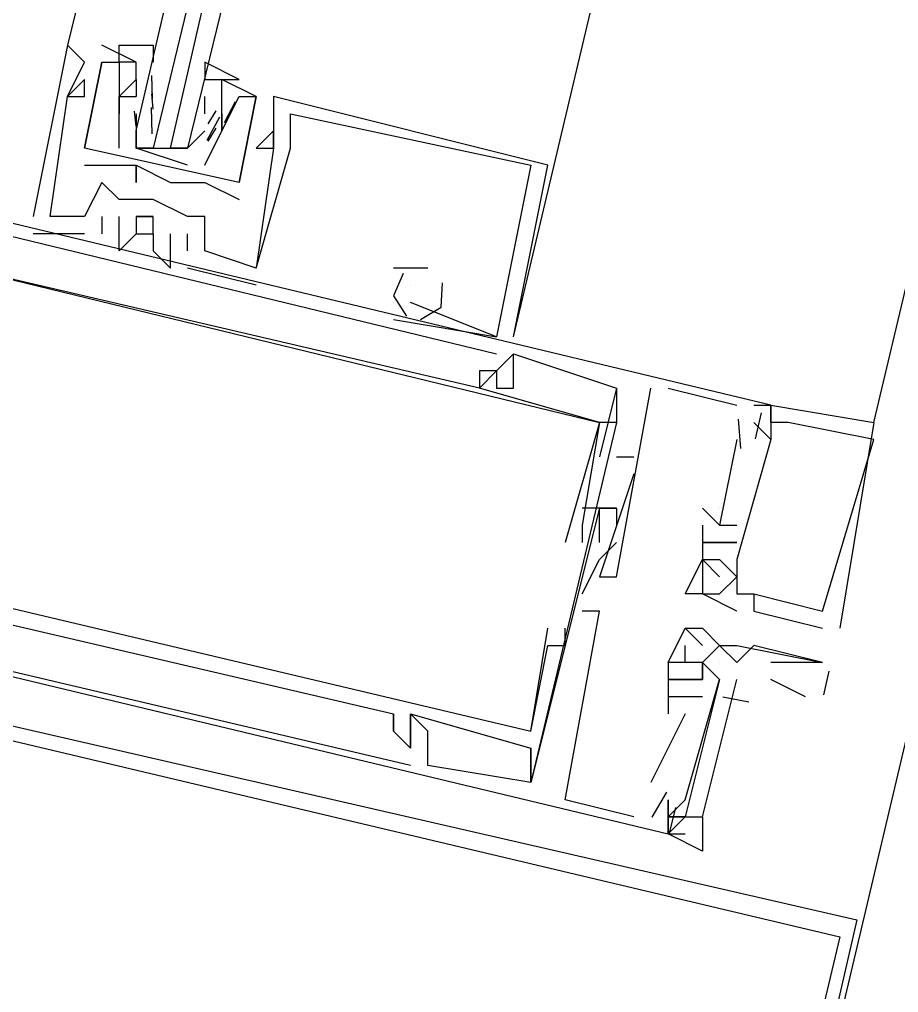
# Model space of a CAD drawing. Header units: feet. Extents: x -84 to 198, y -22 to 181.
# Drawn here: x 105.189 to 105.872, y 26.334 to 27.091 of the extents above; entities that cross this region are included whole.
import ezdxf

# ---------------------------------------------------------------- set-up
doc = ezdxf.new("R2010")
doc.units = ezdxf.units.FT
doc.layers.add('A-LINEA', color=7, linetype='CONTINUOUS')

msp = doc.modelspace()

# ---------------------------------------------------------------- linework, layer by layer
at = {"layer": 'A-LINEA'}
for p, q in [((109.1333, 40.3378), (105.6533, 25.5778)), ((105.8533, 26.7778), (107.3867, 33.2578)), ((105.4933, 28.1644), (105.2267, 27.0711)), ((105.2267, 27.0711), (105.2267, 27.0711)), ((105.2267, 27.0711), (105.2267, 27.0711)), ((105.2267, 27.0711), (105.2267, 27.0711)), ((105.28, 27.0578), (105.2533, 27.0711)), ((105.2533, 27.0711), (105.2533, 27.0711)), ((105.28, 27.0578), (105.2533, 27.0711)), ((105.2533, 27.0711), (105.2533, 27.0711)), ((105.2533, 27.0578), (105.24, 26.9911)), ((105.24, 27.0578), (105.24, 27.0578)), ((105.2533, 27.0578), (105.24, 26.9911)), ((105.24, 27.0578), (105.24, 27.0578)), ((105.24, 27.0578), (105.24, 27.0578)), ((105.2533, 27.0578), (105.2533, 27.0578)), ((105.2533, 27.0578), (105.2533, 27.0578)), ((105.2533, 27.0578), (105.2533, 27.0578)), ((105.2533, 27.0578), (105.2533, 27.0578)), ((105.2667, 27.0578), (105.2667, 27.0578)), ((105.2667, 27.0578), (105.2667, 27.0578)), ((105.28, 27.0578), (105.28, 27.0578)), ((105.28, 27.0578), (105.28, 27.0578)), ((105.24, 27.0444), (105.24, 27.0444)), ((105.24, 27.0444), (105.24, 27.0444)), ((105.24, 27.0444), (105.24, 27.0444)), ((105.28, 27.0444), (105.28, 27.0444)), ((105.28, 27.0444), (105.28, 27.0311)), ((105.28, 27.0444), (105.28, 27.0444)), ((105.2926, 27.0293), (105.2923, 27.0476)), ((105.3467, 27.0444), (105.3467, 27.0444)), ((105.3467, 27.0444), (105.3467, 27.0444)), ((105.2267, 27.0311), (105.2267, 27.0311)), ((105.2267, 27.0311), (105.2267, 27.0311)), ((105.2267, 27.0311), (105.2267, 27.0311)), ((105.2267, 27.0311), (105.2267, 27.0311)), ((105.2267, 27.0311), (105.2267, 27.0311)), ((105.2267, 27.0311), (105.2267, 27.0311)), ((105.24, 27.0311), (105.24, 27.0311)), ((105.24, 27.0311), (105.24, 27.0311)), ((105.24, 27.0311), (105.24, 27.0311)), ((105.2667, 27.0311), (105.2667, 27.0311)), ((105.2667, 27.0311), (105.2667, 27.0311)), ((105.2667, 27.0311), (105.2667, 27.0311)), ((105.2667, 27.0311), (105.2667, 27.0311)), ((105.2667, 27.0311), (105.2667, 27.0311)), ((105.2667, 27.0311), (105.2667, 27.0311)), ((105.28, 27.0311), (105.28, 27.0311)), ((105.28, 27.0311), (105.28, 27.0311)), ((105.28, 27.0311), (105.28, 27.0311)), ((105.2932, 27.0213), (105.2922, 27.0332)), ((105.3333, 27.0178), (105.3333, 27.0311)), ((105.3467, 27.0311), (105.3467, 27.0311)), ((105.3467, 27.0311), (105.3467, 27.0311)), ((105.36, 27.0311), (105.36, 27.0311)), ((105.36, 27.0311), (105.36, 27.0311)), ((105.3733, 27.0311), (105.3733, 27.0311)), ((105.3733, 27.0311), (105.3733, 27.0311)), ((105.3733, 27.0311), (105.3733, 27.0311)), ((105.3733, 27.0311), (105.3733, 27.0311)), ((105.3867, 27.0311), (105.3867, 27.0311)), ((105.3867, 27.0311), (105.3867, 27.0311)), ((105.3867, 27.0311), (105.3867, 27.0311)), ((105.2925, 27.0022), (105.2919, 27.0226)), ((105.3418, 27.02), (105.3356, 27.0099)), ((105.357, 27.027), (105.3485, 27.0108)), ((105.2667, 27.0178), (105.2667, 27.0178)), ((105.2667, 27.0178), (105.2667, 27.0178)), ((105.2667, 27.0178), (105.2667, 27.0178)), ((105.2667, 27.0178), (105.2667, 27.0178)), ((105.2799, 27.008), (105.2788, 27.0198)), ((105.3333, 27.0178), (105.3333, 27.0178)), ((105.3447, 27.015), (105.335, 26.997)), ((105.3467, 27.0178), (105.3467, 27.0178)), ((105.3467, 27.0178), (105.3467, 27.0178)), ((105.3867, 27.0178), (105.3867, 27.0178)), ((105.3867, 27.0178), (105.3867, 27.0178)), ((105.3867, 27.0178), (105.3867, 27.0178)), ((105.4, 27.0178), (105.4, 27.0178)), ((105.4, 27.0178), (105.4, 27.0178)), ((105.4, 27.0178), (105.4, 27.0178)), ((105.3418, 27.0067), (105.3356, 26.9965)), ((105.28, 27.0044), (105.28, 27.0044)), ((105.3333, 27.0044), (105.3333, 27.0044)), ((105.3467, 27.0044), (105.3467, 27.0044)), ((105.3467, 27.0044), (105.3467, 27.0044)), ((105.3867, 27.0044), (105.3867, 27.0044)), ((105.3867, 27.0044), (105.3867, 27.0044)), ((105.3867, 27.0044), (105.3867, 27.0044)), ((105.24, 26.9911), (105.24, 26.9911)), ((105.24, 26.9911), (105.24, 26.9911)), ((105.24, 26.9911), (105.24, 26.9911)), ((105.24, 26.9911), (105.24, 26.9911)), ((105.32, 26.9778), (105.28, 26.9911)), ((105.2933, 26.9911), (105.3067, 26.9911)), ((105.32, 26.9911), (105.32, 26.9911)), ((105.3733, 26.9911), (105.3733, 26.9911)), ((105.3733, 26.9911), (105.3733, 26.9911)), ((105.3733, 26.9911), (105.3733, 26.9911)), ((105.3867, 26.9911), (105.3867, 26.9911)), ((105.3867, 26.9911), (105.3867, 26.9911)), ((105.3867, 26.9911), (105.3867, 26.9911)), ((105.3867, 26.9911), (105.3867, 26.9911)), ((105.3867, 26.9911), (105.3867, 26.9911)), ((105.3867, 26.9911), (105.3867, 26.9911)), ((105.3867, 26.9911), (105.3867, 26.9911)), ((105.3867, 26.9911), (105.3867, 26.9911)), ((105.3867, 26.9911), (105.3867, 26.9911)), ((105.4, 26.9911), (105.4, 26.9911)), ((105.4, 26.9911), (105.4, 26.9911)), ((105.4, 26.9911), (105.4, 26.9911)), ((105.24, 26.9778), (105.24, 26.9778)), ((105.24, 26.9778), (105.24, 26.9778)), ((105.2533, 26.9778), (105.2533, 26.9778)), ((105.2533, 26.9778), (105.2533, 26.9778)), ((105.28, 26.9778), (105.28, 26.9778)), ((105.28, 26.9778), (105.28, 26.9778)), ((105.28, 26.9778), (105.28, 26.9778)), ((105.28, 26.9778), (105.28, 26.9778)), ((105.5867, 26.9778), (105.5867, 26.9778)), ((105.5867, 26.9778), (105.5867, 26.9778)), ((105.5867, 26.9778), (105.5867, 26.9778)), ((105.6, 26.9778), (105.6, 26.9778)), ((105.6, 26.9778), (105.6, 26.9778)), ((105.6, 26.9778), (105.6, 26.9778)), ((105.2533, 26.9644), (105.2533, 26.9644)), ((105.2533, 26.9644), (105.2533, 26.9644)), ((105.2533, 26.9644), (105.2533, 26.9644)), ((105.28, 26.9644), (105.28, 26.9644)), ((105.28, 26.9644), (105.28, 26.9644)), ((105.3067, 26.9644), (105.3067, 26.9644)), ((105.3067, 26.9644), (105.3067, 26.9644)), ((105.32, 26.9644), (105.32, 26.9644)), ((105.32, 26.9644), (105.32, 26.9644)), ((105.3333, 26.9644), (105.3333, 26.9644)), ((105.3333, 26.9644), (105.3333, 26.9644)), ((105.36, 26.9644), (105.36, 26.9644)), ((105.36, 26.9644), (105.36, 26.9644)), ((105.7733, 26.7911), (105.1067, 26.9511)), ((105.7733, 26.7911), (105.1067, 26.9511)), ((105.7733, 26.7911), (105.1067, 26.9511)), ((105.2667, 26.9511), (105.2667, 26.9511)), ((105.2667, 26.9511), (105.2667, 26.9511)), ((105.2667, 26.9511), (105.2667, 26.9511)), ((105.2933, 26.9511), (105.2933, 26.9511)), ((105.2933, 26.9511), (105.2933, 26.9511)), ((105.2933, 26.9511), (105.2933, 26.9511)), ((105.36, 26.9511), (105.36, 26.9511)), ((105.36, 26.9511), (105.36, 26.9511)), ((105.12, 26.9378), (105.56, 26.8311)), ((105.12, 26.9378), (105.56, 26.8311)), ((105.12, 26.9378), (105.56, 26.8311)), ((105.2, 26.9378), (105.2, 26.9378)), ((105.2, 26.9378), (105.2, 26.9378)), ((105.2, 26.9378), (105.2, 26.9378)), ((105.2133, 26.9378), (105.2133, 26.9378)), ((105.2133, 26.9378), (105.2133, 26.9378)), ((105.2133, 26.9378), (105.2133, 26.9378)), ((105.2133, 26.9378), (105.2133, 26.9378)), ((105.2133, 26.9378), (105.2133, 26.9378)), ((105.2133, 26.9378), (105.2133, 26.9378)), ((105.24, 26.9378), (105.24, 26.9378)), ((105.24, 26.9378), (105.24, 26.9378)), ((105.24, 26.9378), (105.24, 26.9378)), ((105.2533, 26.9378), (105.2533, 26.9244)), ((105.2533, 26.9378), (105.2533, 26.9378)), ((105.2533, 26.9378), (105.2533, 26.9244)), ((105.2533, 26.9378), (105.2533, 26.9378)), ((105.2533, 26.9378), (105.2533, 26.9244)), ((105.2533, 26.9378), (105.2533, 26.9378)), ((105.2667, 26.9378), (105.2667, 26.9378)), ((105.2667, 26.9378), (105.2667, 26.9378)), ((105.2667, 26.9378), (105.2667, 26.9378)), ((105.2933, 26.9378), (105.2933, 26.9378)), ((105.2933, 26.9378), (105.2933, 26.9378)), ((105.2933, 26.9378), (105.2933, 26.9378)), ((105.32, 26.9378), (105.32, 26.9378)), ((105.32, 26.9378), (105.32, 26.9378)), ((105.32, 26.9378), (105.32, 26.9378)), ((105.3333, 26.9378), (105.3333, 26.9378)), ((105.3333, 26.9378), (105.3333, 26.9378)), ((105.3333, 26.9378), (105.3333, 26.9378)), ((105.2, 26.9244), (105.2, 26.9244)), ((105.2, 26.9244), (105.2, 26.9244)), ((105.2, 26.9244), (105.2, 26.9244)), ((105.24, 26.9244), (105.24, 26.9244)), ((105.24, 26.9244), (105.24, 26.9244)), ((105.24, 26.9244), (105.24, 26.9244)), ((105.2533, 26.9244), (105.2533, 26.9244)), ((105.2533, 26.9244), (105.2533, 26.9244)), ((105.2533, 26.9244), (105.2533, 26.9244)), ((105.28, 26.9244), (105.28, 26.9244)), ((105.28, 26.9244), (105.28, 26.9244)), ((105.28, 26.9244), (105.28, 26.9244)), ((105.2933, 26.9244), (105.2933, 26.9244)), ((105.2933, 26.9244), (105.2933, 26.9244)), ((105.2933, 26.9244), (105.2933, 26.9244)), ((105.3067, 26.9244), (105.3067, 26.9244)), ((105.3067, 26.9244), (105.3067, 26.9244)), ((105.3067, 26.9244), (105.3067, 26.9244)), ((105.32, 26.9244), (105.32, 26.9244)), ((105.32, 26.9244), (105.32, 26.9244)), ((105.32, 26.9244), (105.32, 26.9244)), ((105.2667, 26.9111), (105.2667, 26.9111)), ((105.2667, 26.9111), (105.2667, 26.9111)), ((105.2667, 26.9111), (105.2667, 26.9111)), ((105.2933, 26.9111), (105.2933, 26.9111)), ((105.2933, 26.9111), (105.2933, 26.9111)), ((105.2933, 26.9111), (105.2933, 26.9111)), ((105.32, 26.9111), (105.32, 26.9111)), ((105.32, 26.9111), (105.32, 26.9111)), ((105.32, 26.9111), (105.32, 26.9111)), ((105.3333, 26.9111), (105.3333, 26.9111)), ((105.3333, 26.9111), (105.3333, 26.9111)), ((105.3333, 26.9111), (105.3333, 26.9111)), ((105.3333, 26.9111), (105.3333, 26.9111)), ((105.3333, 26.9111), (105.3333, 26.9111)), ((105.3333, 26.9111), (105.3333, 26.9111)), ((105.3067, 26.8978), (105.3067, 26.8978)), ((105.3067, 26.8978), (105.3067, 26.8978)), ((105.3067, 26.8978), (105.3067, 26.8978)), ((105.3733, 26.8844), (105.32, 26.8978)), ((105.32, 26.8978), (105.32, 26.8978)), ((105.3733, 26.8844), (105.32, 26.8978)), ((105.32, 26.8978), (105.32, 26.8978)), ((105.3733, 26.8844), (105.32, 26.8978)), ((105.32, 26.8978), (105.32, 26.8978)), ((105.3733, 26.8978), (105.3733, 26.8978)), ((105.3733, 26.8978), (105.3733, 26.8978)), ((105.3733, 26.8978), (105.3733, 26.8978)), ((105.3733, 26.8978), (105.3733, 26.8978)), ((105.3733, 26.8978), (105.3733, 26.8978)), ((105.3733, 26.8978), (105.3733, 26.8978)), ((105.4933, 26.8978), (105.48, 26.8978)), ((105.48, 26.8978), (105.48, 26.8978)), ((105.4933, 26.8978), (105.48, 26.8978)), ((105.48, 26.8978), (105.48, 26.8978)), ((105.4933, 26.8978), (105.48, 26.8978)), ((105.48, 26.8978), (105.48, 26.8978)), ((105.5067, 26.8978), (105.4933, 26.8978)), ((105.4933, 26.8978), (105.4933, 26.8978)), ((105.5067, 26.8978), (105.4933, 26.8978)), ((105.4933, 26.8978), (105.4933, 26.8978)), ((105.5067, 26.8978), (105.4933, 26.8978)), ((105.4933, 26.8978), (105.4933, 26.8978)), ((105.5067, 26.8978), (105.5067, 26.8978)), ((105.5067, 26.8978), (105.5067, 26.8978)), ((105.5067, 26.8978), (105.5067, 26.8978)), ((105.3733, 26.8844), (105.3733, 26.8844)), ((105.3733, 26.8844), (105.3733, 26.8844)), ((105.3733, 26.8844), (105.3733, 26.8844)), ((105.4933, 26.8844), (105.4933, 26.8844)), ((105.4933, 26.8844), (105.4933, 26.8844)), ((105.4933, 26.8844), (105.4933, 26.8844)), ((105.48, 26.8711), (105.48, 26.8711)), ((105.48, 26.8711), (105.48, 26.8711)), ((105.48, 26.8711), (105.48, 26.8711)), ((105.48, 26.8711), (105.48, 26.8711)), ((105.48, 26.8711), (105.48, 26.8711)), ((105.48, 26.8711), (105.48, 26.8711)), ((105.4933, 26.8711), (105.4933, 26.8711)), ((105.4933, 26.8711), (105.4933, 26.8711)), ((105.4933, 26.8711), (105.4933, 26.8711)), ((105.4933, 26.8711), (105.4933, 26.8711)), ((105.4933, 26.8711), (105.4933, 26.8711)), ((105.4933, 26.8711), (105.4933, 26.8711)), ((105.48, 26.8578), (105.56, 26.8444)), ((105.48, 26.8578), (105.48, 26.8578)), ((105.48, 26.8578), (105.56, 26.8444)), ((105.48, 26.8578), (105.48, 26.8578)), ((105.48, 26.8578), (105.56, 26.8444)), ((105.48, 26.8578), (105.48, 26.8578)), ((105.56, 26.8444), (105.56, 26.8444)), ((105.56, 26.8444), (105.56, 26.8444)), ((105.56, 26.8444), (105.56, 26.8444)), ((105.56, 26.8444), (105.56, 26.8444)), ((105.56, 26.8444), (105.56, 26.8444)), ((105.56, 26.8444), (105.56, 26.8444)), ((105.5733, 26.8444), (105.5733, 26.8444)), ((105.5733, 26.8444), (105.5733, 26.8444)), ((105.5733, 26.8444), (105.5733, 26.8444)), ((105.56, 26.8311), (105.56, 26.8311)), ((105.56, 26.8311), (105.56, 26.8311)), ((105.56, 26.8311), (105.56, 26.8311)), ((105.5733, 26.8311), (105.5733, 26.8311)), ((105.5733, 26.8311), (105.5733, 26.8311)), ((105.5733, 26.8311), (105.5733, 26.8311)), ((105.5733, 26.8311), (105.5733, 26.8311)), ((105.5733, 26.8311), (105.5733, 26.8311)), ((105.5733, 26.8311), (105.5733, 26.8311)), ((105.5467, 26.8178), (105.5467, 26.8178)), ((105.5467, 26.8178), (105.5467, 26.8178)), ((105.5467, 26.8178), (105.5467, 26.8178)), ((105.56, 26.8178), (105.56, 26.8178)), ((105.56, 26.8178), (105.56, 26.8178)), ((105.56, 26.8178), (105.56, 26.8178)), ((105.56, 26.8178), (105.56, 26.8178)), ((105.56, 26.8178), (105.56, 26.8178)), ((105.56, 26.8178), (105.56, 26.8178)), ((105.5467, 26.8044), (105.5467, 26.8044)), ((105.5467, 26.8044), (105.5467, 26.8044)), ((105.5467, 26.8044), (105.5467, 26.8044)), ((105.5467, 26.8044), (105.5467, 26.8044)), ((105.5467, 26.8044), (105.5467, 26.8044)), ((105.5467, 26.8044), (105.5467, 26.8044)), ((105.56, 26.8044), (105.56, 26.8044)), ((105.56, 26.8044), (105.56, 26.8044)), ((105.56, 26.8044), (105.56, 26.8044)), ((105.5733, 26.8044), (105.5733, 26.8044)), ((105.5733, 26.8044), (105.5733, 26.8044)), ((105.5733, 26.8044), (105.5733, 26.8044)), ((105.6533, 26.8044), (105.6533, 26.8044)), ((105.6533, 26.8044), (105.6533, 26.8044)), ((105.6533, 26.8044), (105.6533, 26.8044)), ((105.6533, 26.8044), (105.6533, 26.8044)), ((105.6533, 26.8044), (105.6533, 26.8044)), ((105.6533, 26.8044), (105.6533, 26.8044)), ((105.6533, 26.8044), (105.6533, 26.8044)), ((105.6533, 26.8044), (105.6533, 26.8044)), ((105.6533, 26.8044), (105.6533, 26.8044)), ((105.68, 26.8044), (105.68, 26.8044)), ((105.68, 26.8044), (105.68, 26.8044)), ((105.68, 26.8044), (105.68, 26.8044)), ((105.6933, 26.8044), (105.7467, 26.7911)), ((105.6933, 26.8044), (105.6933, 26.8044)), ((105.6933, 26.8044), (105.7467, 26.7911)), ((105.6933, 26.8044), (105.6933, 26.8044)), ((105.6933, 26.8044), (105.7467, 26.7911)), ((105.6933, 26.8044), (105.6933, 26.8044)), ((105.7467, 26.7911), (105.7467, 26.7911)), ((105.7467, 26.7911), (105.7467, 26.7911)), ((105.7467, 26.7911), (105.7467, 26.7911)), ((105.76, 26.7911), (105.76, 26.7911)), ((105.76, 26.7911), (105.76, 26.7911)), ((105.76, 26.7911), (105.76, 26.7911)), ((105.7733, 26.7911), (105.7733, 26.7911)), ((105.7733, 26.7911), (105.7733, 26.7911)), ((105.7733, 26.7911), (105.7733, 26.7911)), ((105.7733, 26.7911), (105.7733, 26.7911)), ((105.7733, 26.7911), (105.7733, 26.7911)), ((105.7733, 26.7911), (105.7733, 26.7911)), ((105.7733, 26.7911), (105.7733, 26.7911)), ((105.7733, 26.7911), (105.7733, 26.7911)), ((105.7733, 26.7911), (105.7733, 26.7911)), ((105.7479, 26.7802), (105.7495, 26.7576)), ((105.7479, 26.7802), (105.7495, 26.7576)), ((105.7479, 26.7802), (105.7495, 26.7576)), ((105.7657, 26.7851), (105.7609, 26.7651)), ((105.7657, 26.7851), (105.7609, 26.7651)), ((105.7657, 26.7851), (105.7609, 26.7651)), ((105.64, 26.7778), (105.64, 26.7778)), ((105.64, 26.7778), (105.64, 26.7778)), ((105.64, 26.7778), (105.64, 26.7778)), ((105.64, 26.7778), (105.64, 26.7778)), ((105.64, 26.7778), (105.64, 26.7778)), ((105.64, 26.7778), (105.64, 26.7778)), ((105.64, 26.7778), (105.64, 26.7778)), ((105.64, 26.7778), (105.64, 26.7778)), ((105.64, 26.7778), (105.64, 26.7778)), ((105.6533, 26.7778), (105.6533, 26.7778)), ((105.6533, 26.7778), (105.6533, 26.7778)), ((105.6533, 26.7778), (105.6533, 26.7778)), ((105.6533, 26.7778), (105.6533, 26.7778)), ((105.6533, 26.7778), (105.6533, 26.7778)), ((105.6533, 26.7778), (105.6533, 26.7778)), ((105.76, 26.7778), (105.76, 26.7778)), ((105.76, 26.7778), (105.76, 26.7778)), ((105.76, 26.7778), (105.76, 26.7778)), ((105.7733, 26.7778), (105.7733, 26.7778)), ((105.7733, 26.7778), (105.7733, 26.7778)), ((105.7733, 26.7778), (105.7733, 26.7778)), ((105.7733, 26.7778), (105.7733, 26.7778)), ((105.7733, 26.7778), (105.7733, 26.7778)), ((105.7733, 26.7778), (105.7733, 26.7778)), ((105.7733, 26.7778), (105.7733, 26.7778)), ((105.7733, 26.7778), (105.7733, 26.7778)), ((105.7733, 26.7778), (105.7733, 26.7778)), ((105.7867, 26.7778), (105.7867, 26.7778)), ((105.7867, 26.7778), (105.7867, 26.7778)), ((105.7867, 26.7778), (105.7867, 26.7778)), ((105.8533, 26.7778), (105.8533, 26.7778)), ((105.8533, 26.7778), (105.8533, 26.7778)), ((105.8533, 26.7778), (105.8533, 26.7778)), ((105.7467, 26.7644), (105.7333, 26.6978)), ((105.7467, 26.7644), (105.7333, 26.6978)), ((105.7467, 26.7644), (105.7333, 26.6978)), ((105.7467, 26.7644), (105.7467, 26.7644)), ((105.7467, 26.7644), (105.7467, 26.7644)), ((105.7467, 26.7644), (105.7467, 26.7644)), ((105.7733, 26.7644), (105.7733, 26.7644)), ((105.7733, 26.7644), (105.7733, 26.7644)), ((105.7733, 26.7644), (105.7733, 26.7644)), ((105.7733, 26.7644), (105.7733, 26.7644)), ((105.7733, 26.7644), (105.7733, 26.7644)), ((105.7733, 26.7644), (105.7733, 26.7644)), ((105.8533, 26.7644), (105.8533, 26.7644)), ((105.8533, 26.7644), (105.8533, 26.7644)), ((105.8533, 26.7644), (105.8533, 26.7644)), ((105.64, 26.7511), (105.64, 26.7511)), ((105.64, 26.7511), (105.64, 26.7511)), ((105.64, 26.7511), (105.64, 26.7511)), ((105.6533, 26.7511), (105.6667, 26.7511)), ((105.6533, 26.7511), (105.6533, 26.7511)), ((105.6533, 26.7511), (105.6667, 26.7511)), ((105.6533, 26.7511), (105.6533, 26.7511)), ((105.6533, 26.7511), (105.6667, 26.7511)), ((105.6533, 26.7511), (105.6533, 26.7511)), ((105.6667, 26.7511), (105.6667, 26.7511)), ((105.6667, 26.7511), (105.6667, 26.7511)), ((105.6667, 26.7511), (105.6667, 26.7511)), ((105.6667, 26.7378), (105.6667, 26.7378)), ((105.6667, 26.7378), (105.6667, 26.7378)), ((105.6667, 26.7378), (105.6667, 26.7378)), ((105.6267, 26.7111), (105.6267, 26.7111)), ((105.6267, 26.7111), (105.6267, 26.7111)), ((105.6267, 26.7111), (105.6267, 26.7111)), ((105.64, 26.7111), (105.64, 26.7111)), ((105.64, 26.7111), (105.64, 26.7111)), ((105.64, 26.7111), (105.64, 26.7111)), ((105.64, 26.7111), (105.64, 26.7111)), ((105.64, 26.7111), (105.64, 26.7111)), ((105.64, 26.7111), (105.64, 26.7111)), ((105.64, 26.7111), (105.64, 26.7111)), ((105.64, 26.7111), (105.64, 26.7111)), ((105.64, 26.7111), (105.64, 26.7111)), ((105.6533, 26.7111), (105.6533, 26.7111)), ((105.6533, 26.7111), (105.6533, 26.7111)), ((105.6533, 26.7111), (105.6533, 26.7111)), ((105.6533, 26.7111), (105.6533, 26.7111)), ((105.6533, 26.7111), (105.6533, 26.7111)), ((105.6533, 26.7111), (105.6533, 26.7111)), ((105.7333, 26.6978), (105.72, 26.7111)), ((105.72, 26.7111), (105.72, 26.7111)), ((105.7333, 26.6978), (105.72, 26.7111)), ((105.72, 26.7111), (105.72, 26.7111)), ((105.7333, 26.6978), (105.72, 26.7111)), ((105.72, 26.7111), (105.72, 26.7111)), ((105.7333, 26.7111), (105.7333, 26.7111)), ((105.7333, 26.7111), (105.7333, 26.7111)), ((105.7333, 26.7111), (105.7333, 26.7111)), ((105.6267, 26.6978), (105.6267, 26.6978)), ((105.6267, 26.6978), (105.6267, 26.6978)), ((105.6267, 26.6978), (105.6267, 26.6978)), ((105.6533, 26.6978), (105.6533, 26.6978)), ((105.6533, 26.6978), (105.6533, 26.6978)), ((105.6533, 26.6978), (105.6533, 26.6978)), ((105.72, 26.6978), (105.72, 26.6711)), ((105.72, 26.6978), (105.72, 26.6978)), ((105.72, 26.6978), (105.72, 26.6711)), ((105.72, 26.6978), (105.72, 26.6978)), ((105.72, 26.6978), (105.72, 26.6711)), ((105.72, 26.6978), (105.72, 26.6978)), ((105.7333, 26.6978), (105.7467, 26.6978)), ((105.7333, 26.6978), (105.7333, 26.6978)), ((105.7333, 26.6978), (105.7333, 26.6978)), ((105.7333, 26.6978), (105.7467, 26.6978)), ((105.7333, 26.6978), (105.7333, 26.6978)), ((105.7333, 26.6978), (105.7333, 26.6978)), ((105.7333, 26.6978), (105.7467, 26.6978)), ((105.7333, 26.6978), (105.7333, 26.6978)), ((105.7333, 26.6978), (105.7333, 26.6978)), ((105.7467, 26.6978), (105.7467, 26.6978)), ((105.7467, 26.6978), (105.7467, 26.6978)), ((105.7467, 26.6978), (105.7467, 26.6978)), ((105.6133, 26.6844), (105.6133, 26.6844)), ((105.6133, 26.6844), (105.6133, 26.6844)), ((105.6133, 26.6844), (105.6133, 26.6844)), ((105.6267, 26.6844), (105.6267, 26.6844)), ((105.6267, 26.6844), (105.6267, 26.6844)), ((105.6267, 26.6844), (105.6267, 26.6844)), ((105.64, 26.6844), (105.64, 26.6844)), ((105.64, 26.6844), (105.64, 26.6844)), ((105.64, 26.6844), (105.64, 26.6844)), ((105.6533, 26.6844), (105.6533, 26.6844)), ((105.6533, 26.6844), (105.6533, 26.6844)), ((105.6533, 26.6844), (105.6533, 26.6844)), ((105.72, 26.6844), (105.72, 26.6844)), ((105.72, 26.6844), (105.72, 26.6844)), ((105.72, 26.6844), (105.72, 26.6844)), ((105.72, 26.6844), (105.72, 26.6844)), ((105.72, 26.6844), (105.72, 26.6844)), ((105.72, 26.6844), (105.72, 26.6844)), ((105.7333, 26.6844), (105.7333, 26.6844)), ((105.7333, 26.6844), (105.7333, 26.6844)), ((105.7333, 26.6844), (105.7333, 26.6844)), ((105.7333, 26.6844), (105.7333, 26.6844)), ((105.7333, 26.6844), (105.7333, 26.6844)), ((105.7333, 26.6844), (105.7333, 26.6844)), ((105.7333, 26.6844), (105.7333, 26.6844)), ((105.7333, 26.6844), (105.7333, 26.6844)), ((105.7333, 26.6844), (105.7333, 26.6844)), ((105.7333, 26.6844), (105.7333, 26.6844)), ((105.7333, 26.6844), (105.7333, 26.6844)), ((105.7333, 26.6844), (105.7333, 26.6844)), ((105.7467, 26.6844), (105.7467, 26.6844)), ((105.7467, 26.6844), (105.7467, 26.6844)), ((105.7467, 26.6844), (105.7467, 26.6844)), ((105.7467, 26.6844), (105.7467, 26.6844)), ((105.7467, 26.6844), (105.7467, 26.6844)), ((105.7467, 26.6844), (105.7467, 26.6844)), ((105.64, 26.6711), (105.64, 26.6711)), ((105.64, 26.6711), (105.64, 26.6711)), ((105.64, 26.6711), (105.64, 26.6711)), ((105.72, 26.6711), (105.72, 26.6711)), ((105.72, 26.6711), (105.72, 26.6711)), ((105.72, 26.6711), (105.72, 26.6711)), ((105.72, 26.6711), (105.72, 26.6711)), ((105.72, 26.6711), (105.72, 26.6711)), ((105.72, 26.6711), (105.72, 26.6711)), ((105.72, 26.6711), (105.72, 26.6711)), ((105.72, 26.6711), (105.72, 26.6711)), ((105.72, 26.6711), (105.72, 26.6711)), ((105.7333, 26.6711), (105.7333, 26.6711)), ((105.7333, 26.6711), (105.7333, 26.6711)), ((105.7333, 26.6711), (105.7333, 26.6711)), ((105.7333, 26.6711), (105.7333, 26.6711)), ((105.7333, 26.6711), (105.7333, 26.6711)), ((105.7333, 26.6711), (105.7333, 26.6711)), ((105.7333, 26.6711), (105.7333, 26.6711)), ((105.7333, 26.6711), (105.7333, 26.6711)), ((105.7333, 26.6711), (105.7333, 26.6711)), ((105.7467, 26.6711), (105.7467, 26.6711)), ((105.7467, 26.6711), (105.7467, 26.6711)), ((105.7467, 26.6711), (105.7467, 26.6711)), ((105.7467, 26.6711), (105.7467, 26.6711)), ((105.7467, 26.6711), (105.7467, 26.6711)), ((105.7467, 26.6711), (105.7467, 26.6711)), ((105.7467, 26.6711), (105.7467, 26.6711)), ((105.7467, 26.6711), (105.7467, 26.6711)), ((105.7467, 26.6711), (105.7467, 26.6711)), ((105.64, 26.6578), (105.64, 26.6578)), ((105.64, 26.6578), (105.64, 26.6578)), ((105.64, 26.6578), (105.64, 26.6578)), ((105.6533, 26.6578), (105.6533, 26.6578)), ((105.6533, 26.6578), (105.6533, 26.6578)), ((105.6533, 26.6578), (105.6533, 26.6578)), ((105.7333, 26.6578), (105.7333, 26.6578)), ((105.7333, 26.6578), (105.7333, 26.6578)), ((105.7333, 26.6578), (105.7333, 26.6578)), ((105.7467, 26.6578), (105.7467, 26.6578)), ((105.7467, 26.6578), (105.7467, 26.6578)), ((105.7467, 26.6578), (105.7467, 26.6578)), ((105.7467, 26.6578), (105.7467, 26.6578)), ((105.7467, 26.6578), (105.7467, 26.6578)), ((105.7467, 26.6578), (105.7467, 26.6578)), ((105.7467, 26.6578), (105.7467, 26.6578)), ((105.7467, 26.6578), (105.7467, 26.6578)), ((105.7467, 26.6578), (105.7467, 26.6578)), ((105.6267, 26.6444), (105.6267, 26.6444)), ((105.6267, 26.6444), (105.6267, 26.6444)), ((105.6267, 26.6444), (105.6267, 26.6444)), ((105.7067, 26.6444), (105.7067, 26.6444)), ((105.7067, 26.6444), (105.7067, 26.6444)), ((105.7067, 26.6444), (105.7067, 26.6444)), ((105.72, 26.6444), (105.72, 26.6444)), ((105.72, 26.6444), (105.72, 26.6444)), ((105.72, 26.6444), (105.72, 26.6444)), ((105.72, 26.6444), (105.72, 26.6444)), ((105.72, 26.6444), (105.72, 26.6444)), ((105.72, 26.6444), (105.72, 26.6444)), ((105.7333, 26.6444), (105.7333, 26.6444)), ((105.7333, 26.6444), (105.7333, 26.6444)), ((105.7333, 26.6444), (105.7333, 26.6444)), ((105.7467, 26.6444), (105.7467, 26.6444)), ((105.7467, 26.6444), (105.7467, 26.6444)), ((105.7467, 26.6444), (105.7467, 26.6444)), ((105.7467, 26.6444), (105.7467, 26.6444)), ((105.7467, 26.6444), (105.7467, 26.6444)), ((105.7467, 26.6444), (105.7467, 26.6444)), ((105.76, 26.6444), (105.76, 26.6444)), ((105.76, 26.6444), (105.76, 26.6444)), ((105.76, 26.6444), (105.76, 26.6444)), ((105.76, 26.6444), (105.76, 26.6444)), ((105.76, 26.6444), (105.76, 26.6444)), ((105.76, 26.6444), (105.76, 26.6444)), ((105.6267, 26.6311), (105.6267, 26.6311)), ((105.6267, 26.6311), (105.6267, 26.6311)), ((105.6267, 26.6311), (105.6267, 26.6311)), ((105.64, 26.6311), (105.64, 26.6311)), ((105.64, 26.6311), (105.64, 26.6311)), ((105.64, 26.6311), (105.64, 26.6311)), ((105.7467, 26.6311), (105.7467, 26.6311)), ((105.7467, 26.6311), (105.7467, 26.6311)), ((105.7467, 26.6311), (105.7467, 26.6311)), ((105.76, 26.6311), (105.76, 26.6311)), ((105.76, 26.6311), (105.76, 26.6311)), ((105.76, 26.6311), (105.76, 26.6311)), ((105.8133, 26.6311), (105.8133, 26.6311)), ((105.8133, 26.6311), (105.8133, 26.6311)), ((105.8133, 26.6311), (105.8133, 26.6311)), ((105.6, 26.6178), (105.6, 26.6178)), ((105.6, 26.6178), (105.6, 26.6178)), ((105.6, 26.6178), (105.6, 26.6178)), ((105.6133, 26.6178), (105.6133, 26.6178)), ((105.6133, 26.6178), (105.6133, 26.6178)), ((105.6133, 26.6178), (105.6133, 26.6178)), ((105.7067, 26.6178), (105.72, 26.6044)), ((105.7067, 26.6178), (105.7067, 26.6178)), ((105.7067, 26.6178), (105.7067, 26.6178)), ((105.72, 26.6178), (105.72, 26.6178)), ((105.8133, 26.6178), (105.8133, 26.6178)), ((105.8133, 26.6178), (105.8133, 26.6178)), ((105.8133, 26.6178), (105.8133, 26.6178)), ((105.8267, 26.6178), (105.8267, 26.6178)), ((105.8267, 26.6178), (105.8267, 26.6178)), ((105.8267, 26.6178), (105.8267, 26.6178)), ((105.6, 26.6044), (105.6, 26.6044)), ((105.6, 26.6044), (105.6, 26.6044)), ((105.6, 26.6044), (105.6, 26.6044)), ((105.6133, 26.6044), (105.6133, 26.6044)), ((105.6133, 26.6044), (105.6133, 26.6044)), ((105.6133, 26.6044), (105.6133, 26.6044)), ((105.7067, 26.6044), (105.7067, 26.6044)), ((105.72, 26.6044), (105.72, 26.6044)), ((105.7333, 26.6044), (105.7333, 26.6044)), ((105.7333, 26.6044), (105.7333, 26.6044)), ((105.7333, 26.6044), (105.7333, 26.6044)), ((105.7467, 26.6044), (105.7467, 26.6044)), ((105.76, 26.6044), (105.76, 26.6044)), ((105.6933, 26.5911), (105.6933, 26.5911)), ((105.6933, 26.5911), (105.6933, 26.5911)), ((105.6933, 26.5911), (105.6933, 26.5911)), ((105.6933, 26.5911), (105.6933, 26.5911)), ((105.7067, 26.5911), (105.7067, 26.5911)), ((105.7067, 26.5911), (105.7067, 26.5911)), ((105.7067, 26.5911), (105.7067, 26.5911)), ((105.7067, 26.5911), (105.7067, 26.5911)), ((105.7067, 26.5911), (105.7067, 26.5911)), ((105.72, 26.5911), (105.72, 26.5911)), ((105.72, 26.5911), (105.72, 26.5911)), ((105.72, 26.5911), (105.72, 26.5911)), ((105.72, 26.5911), (105.72, 26.5911)), ((105.72, 26.5911), (105.72, 26.5911)), ((105.72, 26.5911), (105.72, 26.5911)), ((105.72, 26.5911), (105.72, 26.5911)), ((105.7333, 26.5911), (105.7333, 26.5911)), ((105.7467, 26.5911), (105.7467, 26.5911)), ((105.8133, 26.5911), (105.8133, 26.5911)), ((105.8183, 26.5843), (105.814, 26.566)), ((105.6933, 26.5778), (105.6933, 26.5778)), ((105.6933, 26.5778), (105.6933, 26.5778)), ((105.6933, 26.5778), (105.6933, 26.5778)), ((105.6933, 26.5778), (105.6933, 26.5778)), ((105.6933, 26.5778), (105.6933, 26.5778)), ((105.6933, 26.5778), (105.6933, 26.5778)), ((105.7067, 26.5778), (105.7067, 26.5778)), ((105.7067, 26.5778), (105.7067, 26.5778)), ((105.7067, 26.5778), (105.7067, 26.5778)), ((105.7067, 26.5778), (105.7067, 26.5778)), ((105.7067, 26.5778), (105.7067, 26.5778)), ((105.7067, 26.5778), (105.7067, 26.5778)), ((105.7067, 26.5778), (105.7067, 26.5778)), ((105.7067, 26.5778), (105.7067, 26.5778)), ((105.7067, 26.5778), (105.7067, 26.5778)), ((105.72, 26.5778), (105.72, 26.5778)), ((105.72, 26.5778), (105.72, 26.5778)), ((105.72, 26.5778), (105.72, 26.5778)), ((105.72, 26.5778), (105.72, 26.5778)), ((105.72, 26.5778), (105.72, 26.5778)), ((105.72, 26.5778), (105.72, 26.5778)), ((105.72, 26.5778), (105.72, 26.5778)), ((105.7333, 26.5778), (105.7333, 26.5778)), ((105.7333, 26.5778), (105.7333, 26.5778)), ((105.7333, 26.5778), (105.7333, 26.5778)), ((105.7333, 26.5778), (105.7333, 26.5778)), ((105.8, 26.5644), (105.7733, 26.5778)), ((105.6933, 26.5644), (105.6933, 26.5511)), ((105.6933, 26.5644), (105.6933, 26.5644)), ((105.6933, 26.5644), (105.6933, 26.5644)), ((105.6933, 26.5644), (105.6933, 26.5511)), ((105.6933, 26.5644), (105.6933, 26.5644)), ((105.6933, 26.5644), (105.6933, 26.5644)), ((105.6933, 26.5644), (105.6933, 26.5511)), ((105.6933, 26.5644), (105.6933, 26.5644)), ((105.6933, 26.5644), (105.6933, 26.5644)), ((105.7067, 26.5644), (105.7067, 26.5644)), ((105.7067, 26.5644), (105.7067, 26.5644)), ((105.7067, 26.5644), (105.7067, 26.5644)), ((105.72, 26.5644), (105.72, 26.5644)), ((105.72, 26.5644), (105.72, 26.5644)), ((105.72, 26.5644), (105.72, 26.5644)), ((105.7562, 26.5602), (105.7359, 26.5642)), ((105.7562, 26.5602), (105.7359, 26.5642)), ((105.7562, 26.5602), (105.7359, 26.5642)), ((105.48, 26.5511), (105.48, 26.5511)), ((105.48, 26.5511), (105.48, 26.5511)), ((105.48, 26.5511), (105.48, 26.5511)), ((105.4933, 26.5511), (105.4933, 26.5511)), ((105.4933, 26.5511), (105.4933, 26.5511)), ((105.4933, 26.5511), (105.4933, 26.5511)), ((105.4933, 26.5511), (105.4933, 26.5511)), ((105.4933, 26.5511), (105.4933, 26.5511)), ((105.4933, 26.5511), (105.4933, 26.5511)), ((105.7067, 26.5511), (105.68, 26.4978)), ((105.7067, 26.5511), (105.68, 26.4978)), ((105.7067, 26.5511), (105.68, 26.4978)), ((105.6933, 26.5511), (105.6933, 26.5511)), ((105.6933, 26.5511), (105.6933, 26.5511)), ((105.6933, 26.5511), (105.6933, 26.5511)), ((105.7067, 26.5511), (105.7067, 26.5511)), ((105.7067, 26.5511), (105.7067, 26.5511)), ((105.7067, 26.5511), (105.7067, 26.5511)), ((105.48, 26.5378), (105.48, 26.5378)), ((105.48, 26.5378), (105.48, 26.5378)), ((105.48, 26.5378), (105.48, 26.5378)), ((105.4933, 26.5378), (105.4933, 26.5378)), ((105.4933, 26.5378), (105.4933, 26.5378)), ((105.4933, 26.5378), (105.4933, 26.5378)), ((105.4933, 26.5378), (105.4933, 26.5378)), ((105.4933, 26.5378), (105.4933, 26.5378)), ((105.4933, 26.5378), (105.4933, 26.5378)), ((105.5067, 26.5378), (105.5067, 26.5378)), ((105.5067, 26.5378), (105.5067, 26.5378)), ((105.5067, 26.5378), (105.5067, 26.5378)), ((105.5867, 26.5378), (105.5867, 26.5378)), ((105.5867, 26.5378), (105.5867, 26.5378)), ((105.5867, 26.5378), (105.5867, 26.5378)), ((105.5867, 26.5378), (105.5867, 26.5378)), ((105.5867, 26.5378), (105.5867, 26.5378)), ((105.5867, 26.5378), (105.5867, 26.5378)), ((105.4933, 26.5244), (105.4933, 26.5244)), ((105.4933, 26.5244), (105.4933, 26.5244)), ((105.4933, 26.5244), (105.4933, 26.5244)), ((105.4933, 26.5244), (105.4933, 26.5244)), ((105.4933, 26.5244), (105.4933, 26.5244)), ((105.4933, 26.5244), (105.4933, 26.5244)), ((105.5867, 26.5244), (105.5867, 26.5244)), ((105.5867, 26.5244), (105.5867, 26.5244)), ((105.5867, 26.5244), (105.5867, 26.5244)), ((105.5867, 26.5244), (105.5867, 26.5244)), ((105.5867, 26.5244), (105.5867, 26.5244)), ((105.5867, 26.5244), (105.5867, 26.5244)), ((105.4933, 26.5111), (105.4933, 26.5111)), ((105.4933, 26.5111), (105.4933, 26.5111)), ((105.4933, 26.5111), (105.4933, 26.5111)), ((105.5067, 26.5111), (105.5067, 26.5111)), ((105.5067, 26.5111), (105.5067, 26.5111)), ((105.5067, 26.5111), (105.5067, 26.5111)), ((105.5867, 26.4978), (105.5867, 26.4978)), ((105.5867, 26.4978), (105.5867, 26.4978)), ((105.5867, 26.4978), (105.5867, 26.4978)), ((105.5867, 26.4978), (105.5867, 26.4978)), ((105.5867, 26.4978), (105.5867, 26.4978)), ((105.5867, 26.4978), (105.5867, 26.4978)), ((105.68, 26.4978), (105.68, 26.4978)), ((105.68, 26.4978), (105.68, 26.4978)), ((105.68, 26.4978), (105.68, 26.4978)), ((105.6133, 26.4844), (105.6133, 26.4844)), ((105.6133, 26.4844), (105.6133, 26.4844)), ((105.6133, 26.4844), (105.6133, 26.4844)), ((105.6922, 26.4902), (105.6806, 26.4707)), ((105.6922, 26.4902), (105.6806, 26.4707)), ((105.6922, 26.4902), (105.6806, 26.4707)), ((105.6933, 26.4844), (105.6933, 26.4844)), ((105.6933, 26.4711), (105.7067, 26.4844)), ((105.6933, 26.4844), (105.6933, 26.4844)), ((105.6933, 26.4844), (105.6933, 26.4844)), ((105.6933, 26.4711), (105.7067, 26.4844)), ((105.6933, 26.4844), (105.6933, 26.4844)), ((105.6933, 26.4844), (105.6933, 26.4844)), ((105.6933, 26.4711), (105.7067, 26.4844)), ((105.6933, 26.4844), (105.6933, 26.4844)), ((105.7067, 26.4844), (105.7067, 26.4844)), ((105.7067, 26.4844), (105.7067, 26.4844)), ((105.7067, 26.4844), (105.7067, 26.4844)), ((105.7067, 26.4844), (105.7067, 26.4844)), ((105.7067, 26.4844), (105.7067, 26.4844)), ((105.7067, 26.4844), (105.7067, 26.4844)), ((105.699, 26.4784), (105.6943, 26.4584)), ((105.699, 26.4784), (105.6943, 26.4584)), ((105.699, 26.4784), (105.6943, 26.4584)), ((105.6667, 26.4711), (105.6667, 26.4711)), ((105.6667, 26.4711), (105.6667, 26.4711)), ((105.6667, 26.4711), (105.6667, 26.4711)), ((105.68, 26.4711), (105.68, 26.4711)), ((105.68, 26.4711), (105.68, 26.4711)), ((105.68, 26.4711), (105.68, 26.4711)), ((105.68, 26.4711), (105.68, 26.4711)), ((105.68, 26.4711), (105.68, 26.4711)), ((105.68, 26.4711), (105.68, 26.4711)), ((105.6933, 26.4711), (105.6933, 26.4711)), ((105.6933, 26.4711), (105.6933, 26.4711)), ((105.6933, 26.4711), (105.6933, 26.4711)), ((105.6933, 26.4711), (105.6933, 26.4711)), ((105.6933, 26.4711), (105.6933, 26.4711)), ((105.6933, 26.4711), (105.6933, 26.4711)), ((105.6933, 26.4711), (105.6933, 26.4711)), ((105.6933, 26.4711), (105.6933, 26.4711)), ((105.6933, 26.4711), (105.6933, 26.4711)), ((105.6933, 26.4711), (105.6933, 26.4711)), ((105.7067, 26.4711), (105.7067, 26.4711)), ((105.7067, 26.4711), (105.7067, 26.4711)), ((105.7067, 26.4711), (105.7067, 26.4711)), ((105.7067, 26.4711), (105.7067, 26.4711)), ((105.7067, 26.4711), (105.7067, 26.4711)), ((105.7067, 26.4711), (105.7067, 26.4711)), ((105.6933, 26.4578), (105.6933, 26.4578)), ((105.6933, 26.4578), (105.6933, 26.4578)), ((105.6933, 26.4578), (105.6933, 26.4578)), ((105.6933, 26.4578), (105.6933, 26.4578)), ((105.6933, 26.4578), (105.6933, 26.4578)), ((105.6933, 26.4578), (105.6933, 26.4578)), ((105.6933, 26.4578), (105.6933, 26.4578)), ((105.6933, 26.4578), (105.6933, 26.4578)), ((105.6933, 26.4578), (105.6933, 26.4578)), ((105.7067, 26.4578), (105.7067, 26.4578)), ((105.7067, 26.4578), (105.7067, 26.4578)), ((105.7067, 26.4578), (105.7067, 26.4578))]:
    msp.add_line(p, q, dxfattribs=at)
for points in [[(105.5733, 26.8444), (105.8667, 28.0844), (106.2933, 29.8711)], [(105.6, 28.1378), (105.32, 26.9911), (105.3067, 26.9911), (105.5733, 28.1511), (105.2933, 26.9911), (105.28, 26.9911), (105.28, 27.0044), (105.5467, 28.1511)], [(105.5733, 26.8444), (105.6, 26.9778), (105.3867, 27.0311), (105.3867, 27.0178), (105.3867, 26.9911), (105.3867, 27.0044), (105.3733, 26.9911), (105.3867, 26.9911), (105.3733, 26.8978), (105.3333, 26.9111), (105.3333, 26.9378), (105.32, 26.9378), (105.2933, 26.9511), (105.2667, 26.9511), (105.2533, 26.9644), (105.24, 26.9378), (105.2133, 26.9378), (105.2267, 27.0311), (105.24, 27.0311), (105.24, 27.0444), (105.2267, 27.0311), (105.24, 27.0578), (105.2267, 27.0711), (105.2, 26.9378)], [(105.5733, 26.8444), (105.6, 26.9778), (105.3867, 27.0311), (105.3867, 27.0178), (105.3867, 26.9911), (105.3867, 27.0044), (105.3733, 26.9911), (105.3867, 26.9911), (105.3733, 26.8978), (105.3333, 26.9111), (105.3333, 26.9378), (105.32, 26.9378), (105.2933, 26.9511), (105.2667, 26.9511), (105.2533, 26.9644), (105.24, 26.9378), (105.2133, 26.9378), (105.2267, 27.0311), (105.24, 27.0311), (105.24, 27.0444), (105.2267, 27.0311), (105.24, 27.0578), (105.2267, 27.0711), (105.2, 26.9378)], [(105.5733, 26.8444), (105.6, 26.9778), (105.3867, 27.0311), (105.3867, 27.0178), (105.3867, 26.9911), (105.3867, 27.0044), (105.3733, 26.9911), (105.3867, 26.9911), (105.3733, 26.8978), (105.3333, 26.9111), (105.3333, 26.9378), (105.32, 26.9378), (105.2933, 26.9511), (105.2667, 26.9511), (105.2533, 26.9644), (105.24, 26.9378), (105.2133, 26.9378), (105.2267, 27.0311), (105.24, 27.0311), (105.24, 27.0444), (105.2267, 27.0311), (105.24, 27.0578), (105.2267, 27.0711), (105.2, 26.9378)], [(105.2667, 26.9911), (105.2667, 27.0178), (105.2667, 27.0311), (105.28, 27.0444), (105.28, 27.0578), (105.2667, 27.0578), (105.2667, 27.0711), (105.2933, 27.0711), (105.2933, 27.0578)], [(105.36, 26.9644), (105.24, 26.9911), (105.2533, 27.0578), (105.2667, 27.0578), (105.2667, 27.0311)], [(105.36, 26.9644), (105.24, 26.9911), (105.2533, 27.0578), (105.2667, 27.0578), (105.2667, 27.0311)], [(105.3333, 26.9778), (105.3467, 27.0044), (105.3467, 27.0178), (105.3467, 27.0311), (105.3467, 27.0444), (105.36, 27.0444), (105.3333, 27.0578), (105.3333, 27.0444), (105.3467, 27.0444)], [(105.36, 26.9644), (105.3733, 27.0311), (105.3467, 27.0444)], [(105.36, 26.9644), (105.3733, 27.0311), (105.3467, 27.0444)], [(105.2667, 27.0178), (105.2667, 27.0311), (105.2667, 27.0178), (105.2667, 27.0311), (105.28, 27.0311)], [(105.2667, 27.0178), (105.2667, 27.0311), (105.2667, 27.0178), (105.2667, 27.0311), (105.28, 27.0311)], [(105.3467, 27.0178), (105.3467, 27.0044), (105.36, 27.0311), (105.3733, 27.0311), (105.36, 26.9644)], [(105.3467, 27.0178), (105.3467, 27.0044), (105.36, 27.0311), (105.3733, 27.0311), (105.36, 26.9644)], [(105.28, 27.0178), (105.28, 27.0044), (105.28, 26.9911), (105.32, 26.9911), (105.3333, 27.0044)], [(105.4, 26.9911), (105.4, 27.0178), (105.5867, 26.9778), (105.56, 26.8444), (105.4933, 26.8711)], [(105.4, 26.9911), (105.4, 27.0178), (105.5867, 26.9778), (105.56, 26.8444), (105.4933, 26.8711)], [(105.4, 26.9911), (105.4, 27.0178), (105.5867, 26.9778), (105.56, 26.8444), (105.4933, 26.8711)], [(105.3733, 26.8978), (105.3733, 26.8978), (105.4, 26.9911)], [(105.3733, 26.8978), (105.3733, 26.8978), (105.4, 26.9911)], [(105.3733, 26.8978), (105.3733, 26.8978), (105.4, 26.9911)], [(105.24, 26.9778), (105.2533, 26.9778), (105.28, 26.9778), (105.28, 26.9644), (105.28, 26.9778), (105.3067, 26.9644), (105.32, 26.9644), (105.3333, 26.9644), (105.36, 26.9511)], [(105.24, 26.9778), (105.2533, 26.9778), (105.28, 26.9778), (105.28, 26.9644), (105.28, 26.9778), (105.3067, 26.9644), (105.32, 26.9644), (105.3333, 26.9644), (105.36, 26.9511)], [(105.28, 26.9244), (105.2667, 26.9111), (105.2667, 26.9378), (105.2667, 26.9378)], [(105.28, 26.9244), (105.2667, 26.9111), (105.2667, 26.9378), (105.2667, 26.9378)], [(105.28, 26.9244), (105.2667, 26.9111), (105.2667, 26.9378), (105.2667, 26.9378)], [(105.2933, 26.9378), (105.28, 26.9378), (105.28, 26.9244), (105.2933, 26.9244), (105.2933, 26.9378), (105.28, 26.9378), (105.2933, 26.9378), (105.28, 26.9378), (105.2933, 26.9378)], [(105.2933, 26.9378), (105.28, 26.9378), (105.28, 26.9244), (105.2933, 26.9244), (105.2933, 26.9378), (105.28, 26.9378), (105.2933, 26.9378), (105.28, 26.9378), (105.2933, 26.9378)], [(105.2933, 26.9378), (105.28, 26.9378), (105.28, 26.9244), (105.2933, 26.9244), (105.2933, 26.9378), (105.28, 26.9378), (105.2933, 26.9378), (105.28, 26.9378), (105.2933, 26.9378)], [(105.24, 26.9244), (105.24, 26.9244), (105.2, 26.9244)], [(105.24, 26.9244), (105.24, 26.9244), (105.2, 26.9244)], [(105.24, 26.9244), (105.24, 26.9244), (105.2, 26.9244)], [(105.2933, 26.9244), (105.2933, 26.9111), (105.3067, 26.8978), (105.3067, 26.9244)], [(105.2933, 26.9244), (105.2933, 26.9111), (105.3067, 26.8978), (105.3067, 26.9244)], [(105.2933, 26.9244), (105.2933, 26.9111), (105.3067, 26.8978), (105.3067, 26.9244)], [(105.32, 26.9111), (105.32, 26.9244), (105.32, 26.9244)], [(105.32, 26.9111), (105.32, 26.9244), (105.32, 26.9244)], [(105.32, 26.9111), (105.32, 26.9244), (105.32, 26.9244)], [(105.64, 26.7778), (105.5467, 26.8044), (105.56, 26.8178), (105.5467, 26.8178), (105.5467, 26.8044), (105.1467, 26.8978), (105.1467, 26.9111)], [(105.64, 26.7778), (105.5467, 26.8044), (105.56, 26.8178), (105.5467, 26.8178), (105.5467, 26.8044), (105.1467, 26.8978), (105.1467, 26.9111)], [(105.64, 26.7778), (105.5467, 26.8044), (105.56, 26.8178), (105.5467, 26.8178), (105.5467, 26.8044), (105.1467, 26.8978), (105.1467, 26.9111)], [(105.1067, 26.8178), (105.12, 26.8044), (105.1467, 26.8978), (105.64, 26.7778), (105.6133, 26.6844)], [(105.1067, 26.8178), (105.12, 26.8044), (105.1467, 26.8978), (105.64, 26.7778), (105.6133, 26.6844)], [(105.1067, 26.8178), (105.12, 26.8044), (105.1467, 26.8978), (105.64, 26.7778), (105.6133, 26.6844)], [(105.4876, 26.8935), (105.4801, 26.8763), (105.4901, 26.8604)], [(105.4876, 26.8935), (105.4801, 26.8763), (105.4901, 26.8604)], [(105.4876, 26.8935), (105.4801, 26.8763), (105.4901, 26.8604)], [(105.501, 26.8578), (105.5171, 26.8675), (105.5181, 26.8863)], [(105.501, 26.8578), (105.5171, 26.8675), (105.5181, 26.8863)], [(105.501, 26.8578), (105.5171, 26.8675), (105.5181, 26.8863)], [(105.5733, 26.8311), (105.56, 26.8178), (105.56, 26.8044), (105.5733, 26.8044), (105.5733, 26.8311), (105.6533, 26.8044), (105.64, 26.7511)], [(105.5733, 26.8311), (105.56, 26.8178), (105.56, 26.8044), (105.5733, 26.8044), (105.5733, 26.8311), (105.6533, 26.8044), (105.64, 26.7511)], [(105.5733, 26.8311), (105.56, 26.8178), (105.56, 26.8044), (105.5733, 26.8044), (105.5733, 26.8311), (105.6533, 26.8044), (105.64, 26.7511)], [(105.6533, 26.8044), (105.6533, 26.7778), (105.5867, 26.4978)], [(105.6533, 26.8044), (105.6533, 26.7778), (105.5867, 26.4978)], [(105.6533, 26.8044), (105.6533, 26.7778), (105.5867, 26.4978)], [(105.6533, 26.8044), (105.6533, 26.7778), (105.64, 26.7778), (105.6267, 26.6978), (105.6267, 26.6844), (105.6267, 26.6844)], [(105.6533, 26.8044), (105.6533, 26.7778), (105.64, 26.7778), (105.6267, 26.6978), (105.6267, 26.6844), (105.6267, 26.6844)], [(105.6533, 26.8044), (105.6533, 26.7778), (105.64, 26.7778), (105.6267, 26.6978), (105.6267, 26.6844), (105.6267, 26.6844)], [(105.6667, 26.7378), (105.64, 26.6578), (105.6533, 26.6578), (105.68, 26.8044)], [(105.6667, 26.7378), (105.64, 26.6578), (105.6533, 26.6578), (105.68, 26.8044)], [(105.6667, 26.7378), (105.64, 26.6578), (105.6533, 26.6578), (105.68, 26.8044)], [(105.7467, 26.6444), (105.76, 26.6444), (105.76, 26.6444), (105.76, 26.6444), (105.76, 26.6444), (105.8133, 26.6311), (105.8133, 26.6311), (105.8533, 26.7644), (105.8533, 26.7644), (105.7867, 26.7778), (105.7733, 26.7778), (105.7733, 26.7911), (105.8533, 26.7778), (105.8533, 26.7778), (105.8267, 26.6178)], [(105.7467, 26.6444), (105.76, 26.6444), (105.76, 26.6444), (105.76, 26.6444), (105.76, 26.6444), (105.8133, 26.6311), (105.8133, 26.6311), (105.8533, 26.7644), (105.8533, 26.7644), (105.7867, 26.7778), (105.7733, 26.7778), (105.7733, 26.7911), (105.8533, 26.7778), (105.8533, 26.7778), (105.8267, 26.6178)], [(105.7467, 26.6444), (105.76, 26.6444), (105.76, 26.6444), (105.76, 26.6444), (105.76, 26.6444), (105.8133, 26.6311), (105.8133, 26.6311), (105.8533, 26.7644), (105.8533, 26.7644), (105.7867, 26.7778), (105.7733, 26.7778), (105.7733, 26.7911), (105.8533, 26.7778), (105.8533, 26.7778), (105.8267, 26.6178)], [(105.76, 26.7911), (105.7733, 26.7911), (105.7733, 26.7778)], [(105.76, 26.7911), (105.7733, 26.7911), (105.7733, 26.7778)], [(105.76, 26.7911), (105.7733, 26.7911), (105.7733, 26.7778)], [(105.7733, 26.7778), (105.7733, 26.7644), (105.76, 26.7778)], [(105.7733, 26.7778), (105.7733, 26.7644), (105.76, 26.7778)], [(105.7733, 26.7778), (105.7733, 26.7644), (105.76, 26.7778)], [(105.0533, 26.7644), (105.0267, 26.6178), (105.6933, 26.4578), (105.7067, 26.4578)], [(105.0533, 26.7644), (105.0267, 26.6178), (105.6933, 26.4578), (105.7067, 26.4578)], [(105.0533, 26.7644), (105.0267, 26.6178), (105.6933, 26.4578), (105.7067, 26.4578)], [(105.7733, 26.7644), (105.7467, 26.6711), (105.7467, 26.6578)], [(105.7733, 26.7644), (105.7467, 26.6711), (105.7467, 26.6578)], [(105.7733, 26.7644), (105.7467, 26.6711), (105.7467, 26.6578)], [(105.0933, 26.7378), (105.1067, 26.7378), (105.08, 26.6578), (105.5867, 26.5378), (105.6, 26.6178), (105.6, 26.6178)], [(105.0933, 26.7378), (105.1067, 26.7378), (105.08, 26.6578), (105.5867, 26.5378), (105.6, 26.6178), (105.6, 26.6178)], [(105.0933, 26.7378), (105.1067, 26.7378), (105.08, 26.6578), (105.5867, 26.5378), (105.6, 26.6178), (105.6, 26.6178)], [(105.64, 26.7111), (105.5867, 26.4978), (105.5067, 26.5111), (105.5067, 26.5378), (105.4933, 26.5511), (105.4933, 26.5378), (105.4933, 26.5244)], [(105.64, 26.7111), (105.5867, 26.4978), (105.5067, 26.5111), (105.5067, 26.5378), (105.4933, 26.5511), (105.4933, 26.5378), (105.4933, 26.5244)], [(105.64, 26.7111), (105.5867, 26.4978), (105.5067, 26.5111), (105.5067, 26.5378), (105.4933, 26.5511), (105.4933, 26.5378), (105.4933, 26.5244)], [(105.6533, 26.7111), (105.64, 26.7111), (105.6267, 26.7111)], [(105.6533, 26.7111), (105.64, 26.7111), (105.6267, 26.7111)], [(105.6533, 26.7111), (105.64, 26.7111), (105.6267, 26.7111)], [(105.64, 26.6844), (105.64, 26.7111), (105.6533, 26.7111), (105.6533, 26.6978)], [(105.64, 26.6844), (105.64, 26.7111), (105.6533, 26.7111), (105.6533, 26.6978)], [(105.64, 26.6844), (105.64, 26.7111), (105.6533, 26.7111), (105.6533, 26.6978)], [(105.6267, 26.6444), (105.64, 26.6711), (105.6533, 26.6844)], [(105.6267, 26.6444), (105.64, 26.6711), (105.6533, 26.6844)], [(105.6267, 26.6444), (105.64, 26.6711), (105.6533, 26.6844)], [(105.72, 26.6844), (105.7333, 26.6844), (105.72, 26.6844)], [(105.72, 26.6844), (105.7333, 26.6844), (105.72, 26.6844)], [(105.72, 26.6844), (105.7333, 26.6844), (105.72, 26.6844)], [(105.7467, 26.6844), (105.7333, 26.6844), (105.7467, 26.6844), (105.7333, 26.6844), (105.7333, 26.6844)], [(105.7467, 26.6844), (105.7333, 26.6844), (105.7467, 26.6844), (105.7333, 26.6844), (105.7333, 26.6844)], [(105.7467, 26.6844), (105.7333, 26.6844), (105.7467, 26.6844), (105.7333, 26.6844), (105.7333, 26.6844)], [(105.7467, 26.6311), (105.72, 26.6444), (105.7067, 26.6444), (105.72, 26.6711), (105.72, 26.6711), (105.72, 26.6711), (105.72, 26.6711), (105.7333, 26.6711), (105.7333, 26.6711), (105.7333, 26.6711)], [(105.7467, 26.6311), (105.72, 26.6444), (105.7067, 26.6444), (105.72, 26.6711), (105.72, 26.6711), (105.72, 26.6711), (105.72, 26.6711), (105.7333, 26.6711), (105.7333, 26.6711), (105.7333, 26.6711)], [(105.7467, 26.6311), (105.72, 26.6444), (105.7067, 26.6444), (105.72, 26.6711), (105.72, 26.6711), (105.72, 26.6711), (105.72, 26.6711), (105.7333, 26.6711), (105.7333, 26.6711), (105.7333, 26.6711)], [(105.7333, 26.6578), (105.7333, 26.6578), (105.72, 26.6711), (105.72, 26.6444), (105.7333, 26.6444), (105.7467, 26.6578)], [(105.7333, 26.6578), (105.7333, 26.6578), (105.72, 26.6711), (105.72, 26.6444), (105.7333, 26.6444), (105.7467, 26.6578)], [(105.7333, 26.6578), (105.7333, 26.6578), (105.72, 26.6711), (105.72, 26.6444), (105.7333, 26.6444), (105.7467, 26.6578)], [(105.7333, 26.6711), (105.7467, 26.6578), (105.7467, 26.6444), (105.7467, 26.6444)], [(105.7333, 26.6711), (105.7467, 26.6578), (105.7467, 26.6444), (105.7467, 26.6444)], [(105.7333, 26.6711), (105.7467, 26.6578), (105.7467, 26.6444), (105.7467, 26.6444)], [(105.4933, 26.5111), (105.04, 26.6178), (105.0533, 26.6444), (105.0667, 26.6444), (105.0533, 26.6444)], [(105.4933, 26.5111), (105.04, 26.6178), (105.0533, 26.6444), (105.0667, 26.6444), (105.0533, 26.6444)], [(105.4933, 26.5111), (105.04, 26.6178), (105.0533, 26.6444), (105.0667, 26.6444), (105.0533, 26.6444)], [(105.0533, 26.6311), (105.08, 26.6311), (105.08, 26.6444), (105.48, 26.5511), (105.48, 26.5378), (105.4933, 26.5244), (105.4933, 26.5378), (105.4933, 26.5511), (105.5867, 26.5244)], [(105.0533, 26.6311), (105.08, 26.6311), (105.08, 26.6444), (105.48, 26.5511), (105.48, 26.5378), (105.4933, 26.5244), (105.4933, 26.5378), (105.4933, 26.5511), (105.5867, 26.5244)], [(105.0533, 26.6311), (105.08, 26.6311), (105.08, 26.6444), (105.48, 26.5511), (105.48, 26.5378), (105.4933, 26.5244), (105.4933, 26.5378), (105.4933, 26.5511), (105.5867, 26.5244)], [(105.7467, 26.6444), (105.76, 26.6444), (105.76, 26.6311), (105.8133, 26.6178)], [(105.7467, 26.6444), (105.76, 26.6444), (105.76, 26.6311), (105.8133, 26.6178)], [(105.7467, 26.6444), (105.76, 26.6444), (105.76, 26.6311), (105.8133, 26.6178)], [(105.6667, 26.4711), (105.6133, 26.4844), (105.64, 26.6311), (105.6267, 26.6311)], [(105.6667, 26.4711), (105.6133, 26.4844), (105.64, 26.6311), (105.6267, 26.6311)], [(105.6667, 26.4711), (105.6133, 26.4844), (105.64, 26.6311), (105.6267, 26.6311)], [(105.5867, 26.5378), (105.6, 26.6044), (105.6133, 26.6044), (105.6133, 26.6178)], [(105.5867, 26.5378), (105.6, 26.6044), (105.6133, 26.6044), (105.6133, 26.6178)], [(105.5867, 26.5378), (105.6, 26.6044), (105.6133, 26.6044), (105.6133, 26.6178)], [(105.6933, 26.5911), (105.6933, 26.5911), (105.7067, 26.6178), (105.72, 26.6178), (105.7333, 26.6044), (105.7467, 26.6044), (105.8133, 26.5911), (105.8133, 26.5911), (105.76, 26.6044), (105.76, 26.6044), (105.7467, 26.5911), (105.7467, 26.5911), (105.7333, 26.6044), (105.72, 26.5911)], [(105.72, 26.5911), (105.7067, 26.5911), (105.7067, 26.6044)], [(105.7067, 26.5911), (105.6933, 26.5911), (105.6933, 26.5644)], [(105.7067, 26.5911), (105.6933, 26.5911), (105.6933, 26.5644)], [(105.7067, 26.5911), (105.6933, 26.5911), (105.6933, 26.5644)], [(105.72, 26.5911), (105.72, 26.5911), (105.7067, 26.5911), (105.7067, 26.5911), (105.7067, 26.5911)], [(105.7067, 26.4844), (105.7333, 26.5778), (105.72, 26.5911), (105.72, 26.5778), (105.7067, 26.5778), (105.72, 26.5778)], [(105.7067, 26.4844), (105.7333, 26.5778), (105.72, 26.5911), (105.72, 26.5778), (105.7067, 26.5778), (105.72, 26.5778)], [(105.7067, 26.4844), (105.7333, 26.5778), (105.72, 26.5911), (105.72, 26.5778), (105.7067, 26.5778), (105.72, 26.5778)], [(105.72, 26.5778), (105.72, 26.5911), (105.7333, 26.5778)], [(105.7333, 26.5911), (105.7333, 26.5911), (105.7333, 26.5911)], [(105.8133, 26.5911), (105.7733, 26.5911), (105.7733, 26.5911)], [(105.0267, 26.5778), (105.84, 26.3911), (105.6533, 25.5778), (104.84, 25.7644), (105.0267, 26.5778)], [(105.7067, 26.5778), (105.6933, 26.5778), (105.7067, 26.5778)], [(105.7067, 26.5778), (105.6933, 26.5778), (105.7067, 26.5778)], [(105.7067, 26.5778), (105.6933, 26.5778), (105.7067, 26.5778)], [(105.7333, 26.5778), (105.7067, 26.4711), (105.72, 26.4711), (105.7467, 26.5778)], [(105.7333, 26.5778), (105.7067, 26.4711), (105.72, 26.4711), (105.7467, 26.5778)], [(105.7333, 26.5778), (105.7067, 26.4711), (105.72, 26.4711), (105.7467, 26.5778)], [(105.04, 26.5644), (105.8267, 26.3778), (105.64, 25.5911), (104.8533, 25.7778), (105.04, 26.5644)], [(105.72, 26.5644), (105.7067, 26.5644), (105.6933, 26.5644)], [(105.72, 26.5644), (105.7067, 26.5644), (105.6933, 26.5644)], [(105.72, 26.5644), (105.7067, 26.5644), (105.6933, 26.5644)], [(105.4933, 26.5244), (105.48, 26.5378), (105.48, 26.5378), (105.48, 26.5511)], [(105.4933, 26.5244), (105.48, 26.5378), (105.48, 26.5378), (105.48, 26.5511)], [(105.4933, 26.5244), (105.48, 26.5378), (105.48, 26.5378), (105.48, 26.5511)], [(105.5867, 26.5244), (105.5867, 26.4978), (105.5867, 26.5244)], [(105.5867, 26.5244), (105.5867, 26.4978), (105.5867, 26.5244)], [(105.5867, 26.5244), (105.5867, 26.4978), (105.5867, 26.5244)], [(105.6933, 26.4578), (105.7067, 26.4711), (105.6933, 26.4711), (105.6933, 26.4844)], [(105.6933, 26.4844), (105.6933, 26.4711), (105.7067, 26.4711), (105.72, 26.4711), (105.72, 26.4444), (105.6933, 26.4578)], [(105.6933, 26.4711), (105.6933, 26.4578), (105.6933, 26.4711)], [(105.6933, 26.4711), (105.6933, 26.4578), (105.6933, 26.4711)], [(105.6933, 26.4711), (105.6933, 26.4578), (105.6933, 26.4711)]]:
    msp.add_lwpolyline(points, dxfattribs=at)

doc.saveas('drawing.dxf')
